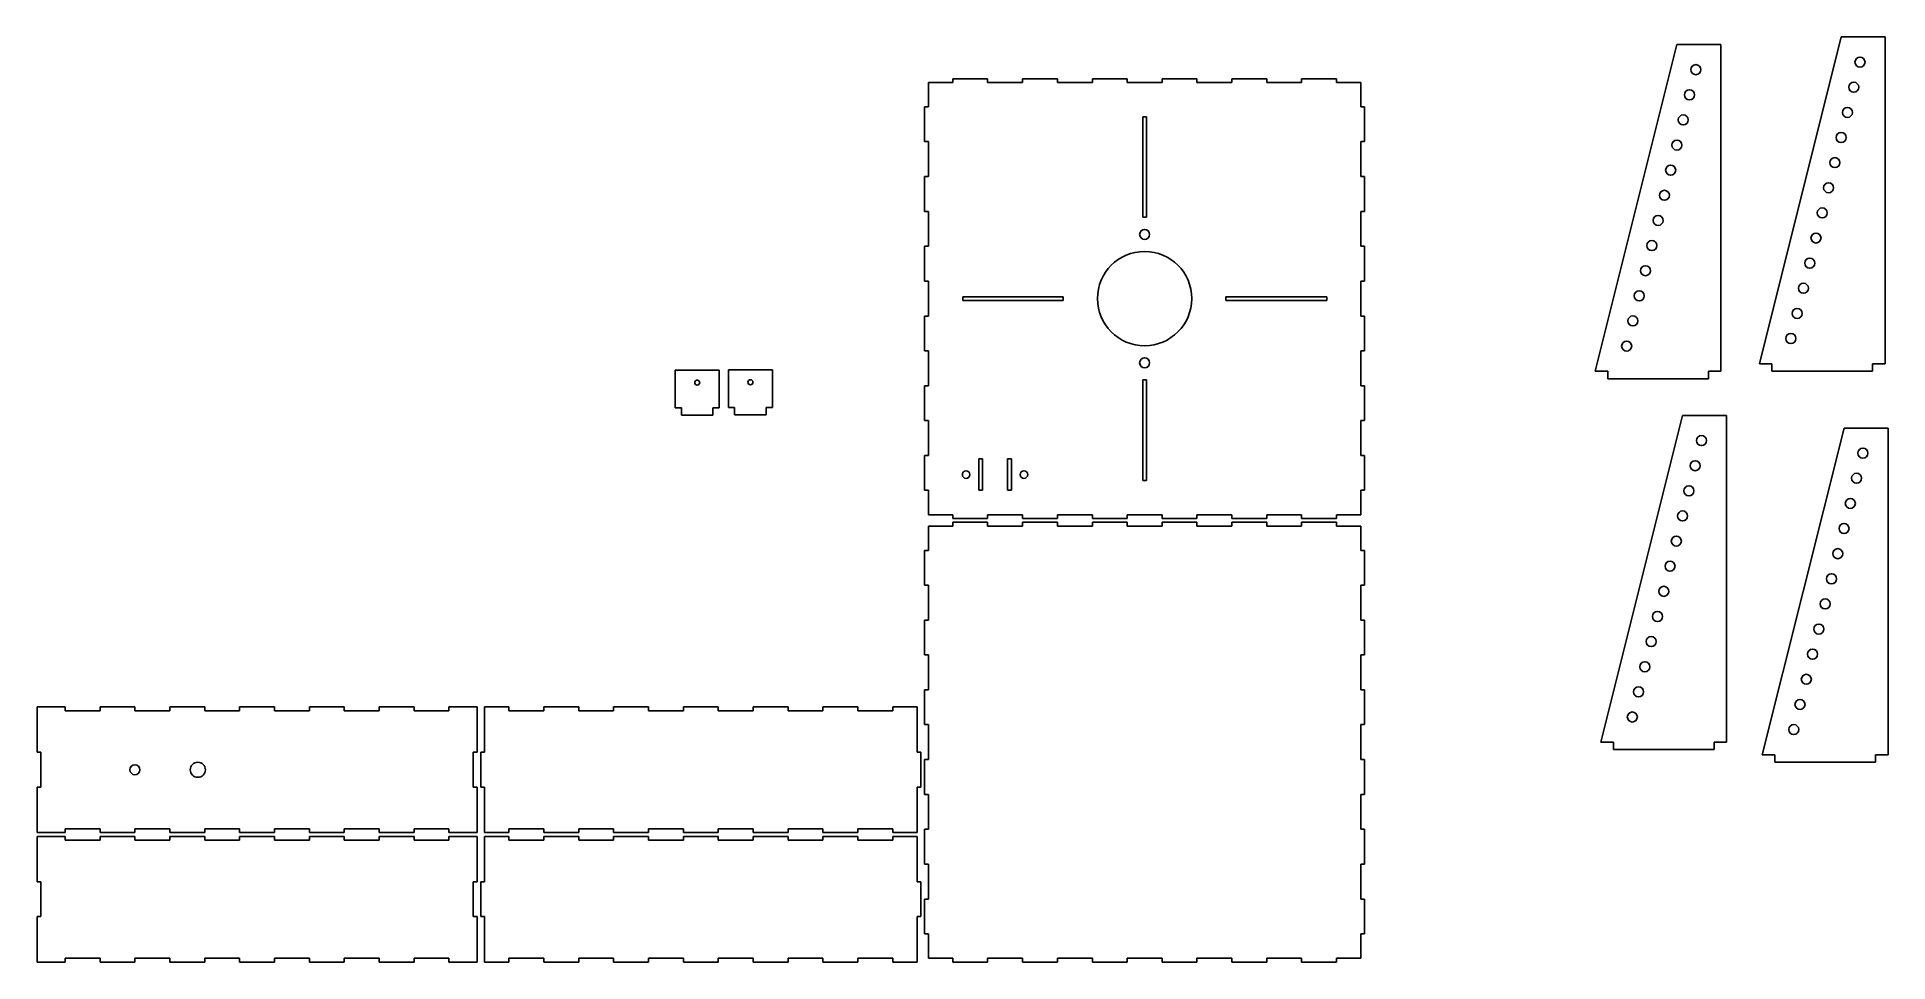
# Model space of a CAD drawing. Header units: millimetres. Extents: x 0 to 1472, y 3 to 739.
import ezdxf

# ---------------------------------------------------------------- set-up
doc = ezdxf.new("R2010")
doc.units = ezdxf.units.MM
doc.header["$MEASUREMENT"] = 0
doc.layers.get('0').update_dxf_attribs({"linetype": 'CONTINUOUS'})
for name, color, linetype in [('back_outsideCutPath', 7, 'CONTINUOUS'), ('bottom_outsideCutPath', 7, 'CONTINUOUS'), ('front_outsideCutPath', 7, 'CONTINUOUS'), ('left_outsideCutPath', 7, 'CONTINUOUS'), ('right_outsideCutPath', 7, 'CONTINUOUS'), ('top_outsideCutPath', 7, 'CONTINUOUS')]:
    doc.layers.add(name, color=color, linetype=linetype)

msp = doc.modelspace()

# ---------------------------------------------------------------- linework, layer by layer
at = {"linetype": 'Continuous'}
for p, q in [((1435, 739.2), (1370, 479.2)), ((1470, 739.2), (1435, 739.2)), ((1470, 739.2), (1435, 739.2)), ((1470, 719.2), (1470, 739.2)), ((1304.4, 733.2), (1239.4, 473.2)), ((1339.4, 733.2), (1304.4, 733.2)), ((1339.4, 733.2), (1304.4, 733.2)), ((1339.4, 713.2), (1339.4, 733.2)), ((1339.4, 693.2), (1339.4, 713.2)), ((1470, 699.2), (1470, 719.2)), ((1339.4, 673.2), (1339.4, 693.2)), ((1470, 679.2), (1470, 699.2)), ((1470, 659.2), (1470, 679.2)), ((879.5, 595.7), (879.5, 675.7)), ((882.5, 595.7), (882.5, 675.7)), ((1339.4, 653.2), (1339.4, 673.2)), ((1339.4, 633.2), (1339.4, 653.2)), ((1470, 639.2), (1470, 659.2)), ((1339.4, 613.2), (1339.4, 633.2)), ((1470, 619.2), (1470, 639.2)), ((1470, 599.2), (1470, 619.2)), ((1339.4, 593.2), (1339.4, 613.2)), ((1339.4, 573.2), (1339.4, 593.2)), ((1470, 579.2), (1470, 599.2)), ((1470, 559.2), (1470, 579.2)), ((1339.4, 553.2), (1339.4, 573.2)), ((1339.4, 533.2), (1339.4, 553.2)), ((1470, 539.2), (1470, 559.2)), ((816.3, 532.5), (736.3, 532.5)), ((945.7, 532.5), (1025.8, 532.5)), ((1339.4, 513.2), (1339.4, 533.2)), ((1470, 519.2), (1470, 539.2)), ((816.3, 529.5), (736.3, 529.5)), ((945.7, 529.5), (1025.8, 529.5)), ((1470, 499.2), (1470, 519.2)), ((1339.4, 493.2), (1339.4, 513.2)), ((1339.4, 473.2), (1339.4, 493.2)), ((1470, 479.2), (1470, 499.2)), ((507.6, 469.1), (507.6, 474.1)), ((507.6, 474.1), (542.6, 474.1)), ((542.6, 474.1), (542.6, 464.1)), ((549.9, 469.4), (549.9, 474.4)), ((549.9, 474.4), (584.9, 474.4)), ((584.9, 474.4), (584.9, 464.4)), ((1249.4, 473.2), (1239.4, 473.2)), ((1249.4, 467.2), (1249.4, 473.2)), ((1329.4, 467.2), (1329.4, 473.2)), ((1329.4, 473.2), (1339.4, 473.2)), ((1380, 479.2), (1370, 479.2)), ((1380, 473.2), (1380, 479.2)), ((1460, 473.2), (1380, 473.2)), ((1420, 473.2), (1460, 473.2)), ((1460, 473.2), (1460, 479.2)), ((1460, 479.2), (1470, 479.2)), ((507.6, 464.1), (507.6, 469.1)), ((507.6, 444.1), (507.6, 464.1)), ((542.6, 444.1), (542.6, 464.1)), ((549.9, 464.4), (549.9, 469.4)), ((549.9, 444.4), (549.9, 464.4)), ((584.9, 444.4), (584.9, 464.4)), ((879.5, 466.3), (879.5, 386.3)), ((882.5, 466.3), (882.5, 386.3)), ((1329.4, 467.2), (1249.4, 467.2)), ((1289.4, 467.2), (1329.4, 467.2)), ((512.6, 444.1), (507.6, 444.1)), ((512.6, 441.1), (512.6, 444.1)), ((537.6, 444.1), (537.6, 441.1)), ((537.6, 444.1), (542.6, 444.1)), ((554.9, 444.4), (549.9, 444.4)), ((554.9, 441.4), (554.9, 444.4)), ((579.9, 444.4), (579.9, 441.4)), ((579.9, 444.4), (584.9, 444.4)), ((512.6, 441.1), (512.6, 438.1)), ((512.6, 438.1), (537.6, 438.1)), ((537.6, 438.1), (537.6, 441.1)), ((554.9, 441.4), (554.9, 438.4)), ((554.9, 438.4), (579.9, 438.4)), ((579.9, 438.4), (579.9, 441.4)), ((1308.9, 438), (1243.9, 178)), ((1343.9, 438), (1308.9, 438)), ((1343.9, 438), (1308.9, 438)), ((1343.9, 418), (1343.9, 438)), ((1437.3, 428), (1372.3, 168)), ((1472.3, 428), (1437.3, 428)), ((1472.3, 428), (1437.3, 428)), ((1472.3, 408), (1472.3, 428)), ((1343.9, 398), (1343.9, 418)), ((749, 378.4), (749, 403.4)), ((749, 403.4), (752, 403.4)), ((752, 403.4), (752, 378.4)), ((772, 378.4), (772, 403.4)), ((772, 403.4), (775, 403.4)), ((775, 403.4), (775, 378.4)), ((1343.9, 378), (1343.9, 398)), ((1472.3, 388), (1472.3, 408)), ((1472.3, 368), (1472.3, 388)), ((752, 378.4), (749, 378.4)), ((775, 378.4), (772, 378.4)), ((1343.9, 358), (1343.9, 378)), ((1343.9, 338), (1343.9, 358)), ((1472.3, 348), (1472.3, 368)), ((1472.3, 328), (1472.3, 348)), ((1343.9, 318), (1343.9, 338)), ((1472.3, 308), (1472.3, 328)), ((1343.9, 298), (1343.9, 318)), ((1343.9, 278), (1343.9, 298)), ((1472.3, 288), (1472.3, 308)), ((1472.3, 268), (1472.3, 288)), ((1343.9, 258), (1343.9, 278)), ((1472.3, 248), (1472.3, 268)), ((1343.9, 238), (1343.9, 258)), ((1343.9, 218), (1343.9, 238)), ((1472.3, 228), (1472.3, 248)), ((1472.3, 208), (1472.3, 228)), ((1343.9, 198), (1343.9, 218)), ((1472.3, 188), (1472.3, 208)), ((1343.9, 178), (1343.9, 198)), ((1253.9, 178), (1243.9, 178)), ((1253.9, 172), (1253.9, 178)), ((1333.9, 172), (1333.9, 178)), ((1333.9, 178), (1343.9, 178)), ((1472.3, 168), (1472.3, 188)), ((1333.9, 172), (1253.9, 172)), ((1293.9, 172), (1333.9, 172)), ((1382.3, 168), (1372.3, 168)), ((1382.3, 162), (1382.3, 168)), ((1462.3, 162), (1382.3, 162)), ((1422.3, 162), (1462.3, 162)), ((1462.3, 162), (1462.3, 168)), ((1462.3, 168), (1472.3, 168))]:
    msp.add_line(p, q, dxfattribs=at)
for centre, radius in [((1450, 719.2), 4), ((1319.4, 713.2), 4), ((1314.4, 693.2), 4), ((1445, 699.2), 4), ((1440, 679.2), 4), ((1309.4, 673.2), 4), ((1435, 659.2), 4), ((1304.4, 653.2), 4), ((1299.4, 633.2), 4), ((1430, 639.2), 4), ((1425, 619.2), 4), ((1294.4, 613.2), 4), ((1289.4, 593.2), 4), ((1420, 599.2), 4), ((881, 582.1), 4), ((1284.4, 573.2), 4), ((1415, 579.2), 4), ((881, 531), 37.5), ((1410, 559.2), 4), ((1279.4, 553.2), 4), ((1274.4, 533.2), 4), ((1405, 539.2), 4), ((1269.4, 513.2), 4), ((1400, 519.2), 4), ((1395, 499.2), 4), ((1264.4, 493.2), 4), ((881, 479.9), 4), ((525.1, 464.1), 2), ((567.4, 464.4), 2), ((1323.9, 418), 4), ((1318.9, 398), 4), ((1452.3, 408), 4), ((739, 390.9), 3), ((785, 390.9), 3), ((1447.3, 388), 4), ((1313.9, 378), 4), ((1442.3, 368), 4), ((1308.9, 358), 4), ((1303.9, 338), 4), ((1437.3, 348), 4), ((1432.3, 328), 4), ((1298.9, 318), 4), ((1427.3, 308), 4), ((1293.9, 298), 4), ((1288.9, 278), 4), ((1422.3, 288), 4), ((1417.3, 268), 4), ((1283.9, 258), 4), ((1412.3, 248), 4), ((1278.9, 238), 4), ((1273.9, 218), 4), ((1407.3, 228), 4), ((1402.3, 208), 4), ((1268.9, 198), 4), ((1397.3, 188), 4), ((127.9, 156), 6), ((77.9, 156), 4)]:
    msp.add_circle(centre, radius, dxfattribs=at)
at = {"layer": 'back_outsideCutPath'}
for p, q in [((0, 206), (0, 169.9)), ((22.4, 206), (0, 206)), ((22.4, 203), (22.4, 206)), ((50.1, 203), (22.4, 203)), ((77.9, 206), (50.1, 206)), ((50.1, 206), (50.1, 203)), ((77.9, 203), (77.9, 206)), ((105.6, 203), (77.9, 203)), ((133.4, 206), (105.6, 206)), ((105.6, 206), (105.6, 203)), ((133.4, 203), (133.4, 206)), ((161.1, 203), (133.4, 203)), ((188.9, 206), (161.1, 206)), ((161.1, 206), (161.1, 203)), ((188.9, 203), (188.9, 206)), ((216.6, 203), (188.9, 203)), ((244.4, 206), (216.6, 206)), ((216.6, 206), (216.6, 203)), ((244.4, 203), (244.4, 206)), ((272.1, 203), (244.4, 203)), ((299.9, 206), (272.1, 206)), ((272.1, 206), (272.1, 203)), ((299.9, 203), (299.9, 206)), ((327.6, 203), (299.9, 203)), ((350, 206), (327.6, 206)), ((327.6, 206), (327.6, 203)), ((350, 197.6), (350, 206)), ((350, 169.9), (350, 197.6)), ((0, 169.9), (3, 169.9)), ((3, 169.9), (3, 142.1)), ((347, 142.1), (347, 169.9)), ((347, 169.9), (350, 169.9)), ((3, 142.1), (0, 142.1)), ((0, 142.1), (0, 114.4)), ((350, 142.1), (347, 142.1)), ((350, 106), (350, 142.1)), ((0, 114.4), (0, 106)), ((0, 106), (22.4, 106)), ((22.4, 106), (22.4, 109)), ((22.4, 109), (50.1, 109)), ((50.1, 109), (50.1, 106)), ((50.1, 106), (77.9, 106)), ((77.9, 106), (77.9, 109)), ((77.9, 109), (105.6, 109)), ((105.6, 109), (105.6, 106)), ((105.6, 106), (133.4, 106)), ((133.4, 106), (133.4, 109)), ((133.4, 109), (161.1, 109)), ((161.1, 109), (161.1, 106)), ((161.1, 106), (188.9, 106)), ((188.9, 106), (188.9, 109)), ((188.9, 109), (216.6, 109)), ((216.6, 109), (216.6, 106)), ((216.6, 106), (244.4, 106)), ((244.4, 106), (244.4, 109)), ((244.4, 109), (272.1, 109)), ((272.1, 109), (272.1, 106)), ((272.1, 106), (299.9, 106)), ((299.9, 106), (299.9, 109)), ((299.9, 109), (327.6, 109)), ((327.6, 109), (327.6, 106)), ((327.6, 106), (350, 106))]:
    msp.add_line(p, q, dxfattribs=at)
at = {"layer": 'bottom_outsideCutPath'}
for p, q in [((709, 703), (709, 683.6)), ((728.4, 703), (709, 703)), ((756.1, 706), (728.4, 706)), ((728.4, 706), (728.4, 703)), ((756.1, 703), (756.1, 706)), ((783.9, 703), (756.1, 703)), ((811.6, 706), (783.9, 706)), ((783.9, 706), (783.9, 703)), ((811.6, 703), (811.6, 706)), ((839.4, 703), (811.6, 703)), ((867.1, 706), (839.4, 706)), ((839.4, 706), (839.4, 703)), ((867.1, 703), (867.1, 706)), ((894.9, 703), (867.1, 703)), ((922.6, 706), (894.9, 706)), ((894.9, 706), (894.9, 703)), ((922.6, 703), (922.6, 706)), ((950.4, 703), (922.6, 703)), ((978.1, 706), (950.4, 706)), ((950.4, 706), (950.4, 703)), ((978.1, 703), (978.1, 706)), ((1005.9, 703), (978.1, 703)), ((1033.6, 706), (1005.9, 706)), ((1005.9, 706), (1005.9, 703)), ((1033.6, 703), (1033.6, 706)), ((1053, 703), (1033.6, 703)), ((1053, 683.6), (1053, 703)), ((709, 683.6), (706, 683.6)), ((706, 683.6), (706, 655.9)), ((1056, 683.6), (1053, 683.6)), ((1056, 655.9), (1056, 683.6)), ((882.5, 675.7), (879.5, 675.7)), ((706, 655.9), (709, 655.9)), ((709, 655.9), (709, 628.1)), ((1053, 628.1), (1053, 655.9)), ((1053, 655.9), (1056, 655.9)), ((709, 628.1), (706, 628.1)), ((706, 628.1), (706, 600.4)), ((1056, 628.1), (1053, 628.1)), ((1056, 600.4), (1056, 628.1)), ((706, 600.4), (709, 600.4)), ((709, 600.4), (709, 572.6)), ((882.5, 595.7), (879.5, 595.7)), ((1053, 572.6), (1053, 600.4)), ((1053, 600.4), (1056, 600.4)), ((709, 572.6), (706, 572.6)), ((706, 572.6), (706, 544.9)), ((1056, 572.6), (1053, 572.6)), ((1056, 544.9), (1056, 572.6)), ((706, 544.9), (709, 544.9)), ((709, 544.9), (709, 517.1)), ((1053, 517.1), (1053, 544.9)), ((1053, 544.9), (1056, 544.9)), ((736.3, 532.5), (736.3, 529.5)), ((816.3, 532.5), (816.3, 529.5)), ((945.7, 529.5), (945.7, 532.5)), ((1025.8, 529.5), (1025.8, 532.5)), ((709, 517.1), (706, 517.1)), ((706, 517.1), (706, 489.4)), ((1056, 517.1), (1053, 517.1)), ((1056, 489.4), (1056, 517.1)), ((706, 489.4), (709, 489.4)), ((709, 489.4), (709, 461.6)), ((1053, 461.6), (1053, 489.4)), ((1053, 489.4), (1056, 489.4)), ((709, 461.6), (706, 461.6)), ((706, 461.6), (706, 433.9)), ((879.5, 466.3), (882.5, 466.3)), ((1056, 461.6), (1053, 461.6)), ((1056, 433.9), (1056, 461.6)), ((706, 433.9), (709, 433.9)), ((709, 433.9), (709, 406.1)), ((1053, 406.1), (1053, 433.9)), ((1053, 433.9), (1056, 433.9)), ((709, 406.1), (706, 406.1)), ((706, 406.1), (706, 378.4)), ((1056, 406.1), (1053, 406.1)), ((1056, 378.4), (1056, 406.1)), ((879.5, 386.3), (882.5, 386.3)), ((706, 378.4), (709, 378.4)), ((709, 378.4), (709, 359)), ((1053, 359), (1053, 378.4)), ((1053, 378.4), (1056, 378.4)), ((709, 359), (728.4, 359)), ((728.4, 359), (728.4, 356)), ((728.4, 356), (756.1, 356)), ((756.1, 356), (756.1, 359)), ((756.1, 359), (783.9, 359)), ((783.9, 359), (783.9, 356)), ((783.9, 356), (811.6, 356)), ((811.6, 356), (811.6, 359)), ((811.6, 359), (839.4, 359)), ((839.4, 359), (839.4, 356)), ((839.4, 356), (867.1, 356)), ((867.1, 356), (867.1, 359)), ((867.1, 359), (894.9, 359)), ((894.9, 359), (894.9, 356)), ((894.9, 356), (922.6, 356)), ((922.6, 356), (922.6, 359)), ((922.6, 359), (950.4, 359)), ((950.4, 359), (950.4, 356)), ((950.4, 356), (978.1, 356)), ((978.1, 356), (978.1, 359)), ((978.1, 359), (1005.9, 359)), ((1005.9, 359), (1005.9, 356)), ((1005.9, 356), (1033.6, 356)), ((1033.6, 356), (1033.6, 359)), ((1033.6, 359), (1053, 359))]:
    msp.add_line(p, q, dxfattribs=at)
at = {"layer": 'front_outsideCutPath'}
for p, q in [((0, 103), (0, 66.9)), ((22.4, 103), (0, 103)), ((22.4, 100), (22.4, 103)), ((50.1, 100), (22.4, 100)), ((77.9, 103), (50.1, 103)), ((50.1, 103), (50.1, 100)), ((77.9, 100), (77.9, 103)), ((105.6, 100), (77.9, 100)), ((133.4, 103), (105.6, 103)), ((105.6, 103), (105.6, 100)), ((133.4, 100), (133.4, 103)), ((161.1, 100), (133.4, 100)), ((188.9, 103), (161.1, 103)), ((161.1, 103), (161.1, 100)), ((188.9, 100), (188.9, 103)), ((216.6, 100), (188.9, 100)), ((244.4, 103), (216.6, 103)), ((216.6, 103), (216.6, 100)), ((244.4, 100), (244.4, 103)), ((272.1, 100), (244.4, 100)), ((299.9, 103), (272.1, 103)), ((272.1, 103), (272.1, 100)), ((299.9, 100), (299.9, 103)), ((327.6, 100), (299.9, 100)), ((350, 103), (327.6, 103)), ((327.6, 103), (327.6, 100)), ((350, 94.6), (350, 103)), ((350, 66.9), (350, 94.6)), ((0, 66.9), (3, 66.9)), ((3, 66.9), (3, 39.1)), ((347, 39.1), (347, 66.9)), ((347, 66.9), (350, 66.9)), ((3, 39.1), (0, 39.1)), ((0, 39.1), (0, 11.4)), ((350, 39.1), (347, 39.1)), ((350, 3), (350, 39.1)), ((0, 11.4), (0, 3)), ((0, 3), (22.4, 3)), ((22.4, 3), (22.4, 6)), ((22.4, 6), (50.1, 6)), ((50.1, 6), (50.1, 3)), ((50.1, 3), (77.9, 3)), ((77.9, 3), (77.9, 6)), ((77.9, 6), (105.6, 6)), ((105.6, 6), (105.6, 3)), ((105.6, 3), (133.4, 3)), ((133.4, 3), (133.4, 6)), ((133.4, 6), (161.1, 6)), ((161.1, 6), (161.1, 3)), ((161.1, 3), (188.9, 3)), ((188.9, 3), (188.9, 6)), ((188.9, 6), (216.6, 6)), ((216.6, 6), (216.6, 3)), ((216.6, 3), (244.4, 3)), ((244.4, 3), (244.4, 6)), ((244.4, 6), (272.1, 6)), ((272.1, 6), (272.1, 3)), ((272.1, 3), (299.9, 3)), ((299.9, 3), (299.9, 6)), ((299.9, 6), (327.6, 6)), ((327.6, 6), (327.6, 3)), ((327.6, 3), (350, 3))]:
    msp.add_line(p, q, dxfattribs=at)
at = {"layer": 'left_outsideCutPath'}
for p, q in [((356, 103), (356, 66.9)), ((375.4, 103), (356, 103)), ((375.4, 100), (375.4, 103)), ((403.1, 100), (375.4, 100)), ((430.9, 103), (403.1, 103)), ((403.1, 103), (403.1, 100)), ((430.9, 100), (430.9, 103)), ((458.6, 100), (430.9, 100)), ((486.4, 103), (458.6, 103)), ((458.6, 103), (458.6, 100)), ((486.4, 100), (486.4, 103)), ((514.1, 100), (486.4, 100)), ((541.9, 103), (514.1, 103)), ((514.1, 103), (514.1, 100)), ((541.9, 100), (541.9, 103)), ((569.6, 100), (541.9, 100)), ((597.4, 103), (569.6, 103)), ((569.6, 103), (569.6, 100)), ((597.4, 100), (597.4, 103)), ((625.1, 100), (597.4, 100)), ((652.9, 103), (625.1, 103)), ((625.1, 103), (625.1, 100)), ((652.9, 100), (652.9, 103)), ((680.6, 100), (652.9, 100)), ((700, 103), (680.6, 103)), ((680.6, 103), (680.6, 100)), ((700, 94.6), (700, 103)), ((700, 66.9), (700, 94.6)), ((356, 66.9), (353, 66.9)), ((353, 66.9), (353, 39.1)), ((703, 66.9), (700, 66.9)), ((703, 39.1), (703, 66.9)), ((353, 39.1), (356, 39.1)), ((356, 39.1), (356, 11.4)), ((700, 3), (700, 39.1)), ((700, 39.1), (703, 39.1)), ((356, 11.4), (356, 3)), ((356, 3), (375.4, 3)), ((375.4, 3), (375.4, 6)), ((375.4, 6), (403.1, 6)), ((403.1, 6), (403.1, 3)), ((403.1, 3), (430.9, 3)), ((430.9, 3), (430.9, 6)), ((430.9, 6), (458.6, 6)), ((458.6, 6), (458.6, 3)), ((458.6, 3), (486.4, 3)), ((486.4, 3), (486.4, 6)), ((486.4, 6), (514.1, 6)), ((514.1, 6), (514.1, 3)), ((514.1, 3), (541.9, 3)), ((541.9, 3), (541.9, 6)), ((541.9, 6), (569.6, 6)), ((569.6, 6), (569.6, 3)), ((569.6, 3), (597.4, 3)), ((597.4, 3), (597.4, 6)), ((597.4, 6), (625.1, 6)), ((625.1, 6), (625.1, 3)), ((625.1, 3), (652.9, 3)), ((652.9, 3), (652.9, 6)), ((652.9, 6), (680.6, 6)), ((680.6, 6), (680.6, 3)), ((680.6, 3), (700, 3))]:
    msp.add_line(p, q, dxfattribs=at)
at = {"layer": 'right_outsideCutPath'}
for p, q in [((356, 206), (356, 169.9)), ((375.4, 206), (356, 206)), ((375.4, 203), (375.4, 206)), ((403.1, 203), (375.4, 203)), ((430.9, 206), (403.1, 206)), ((403.1, 206), (403.1, 203)), ((430.9, 203), (430.9, 206)), ((458.6, 203), (430.9, 203)), ((486.4, 206), (458.6, 206)), ((458.6, 206), (458.6, 203)), ((486.4, 203), (486.4, 206)), ((514.1, 203), (486.4, 203)), ((541.9, 206), (514.1, 206)), ((514.1, 206), (514.1, 203)), ((541.9, 203), (541.9, 206)), ((569.6, 203), (541.9, 203)), ((597.4, 206), (569.6, 206)), ((569.6, 206), (569.6, 203)), ((597.4, 203), (597.4, 206)), ((625.1, 203), (597.4, 203)), ((652.9, 206), (625.1, 206)), ((625.1, 206), (625.1, 203)), ((652.9, 203), (652.9, 206)), ((680.6, 203), (652.9, 203)), ((700, 206), (680.6, 206)), ((680.6, 206), (680.6, 203)), ((700, 197.6), (700, 206)), ((700, 169.9), (700, 197.6)), ((356, 169.9), (353, 169.9)), ((353, 169.9), (353, 142.1)), ((703, 169.9), (700, 169.9)), ((703, 142.1), (703, 169.9)), ((353, 142.1), (356, 142.1)), ((356, 142.1), (356, 114.4)), ((700, 106), (700, 142.1)), ((700, 142.1), (703, 142.1)), ((356, 114.4), (356, 106)), ((356, 106), (375.4, 106)), ((375.4, 106), (375.4, 109)), ((375.4, 109), (403.1, 109)), ((403.1, 109), (403.1, 106)), ((403.1, 106), (430.9, 106)), ((430.9, 106), (430.9, 109)), ((430.9, 109), (458.6, 109)), ((458.6, 109), (458.6, 106)), ((458.6, 106), (486.4, 106)), ((486.4, 106), (486.4, 109)), ((486.4, 109), (514.1, 109)), ((514.1, 109), (514.1, 106)), ((514.1, 106), (541.9, 106)), ((541.9, 106), (541.9, 109)), ((541.9, 109), (569.6, 109)), ((569.6, 109), (569.6, 106)), ((569.6, 106), (597.4, 106)), ((597.4, 106), (597.4, 109)), ((597.4, 109), (625.1, 109)), ((625.1, 109), (625.1, 106)), ((625.1, 106), (652.9, 106)), ((652.9, 106), (652.9, 109)), ((652.9, 109), (680.6, 109)), ((680.6, 109), (680.6, 106)), ((680.6, 106), (700, 106))]:
    msp.add_line(p, q, dxfattribs=at)
at = {"layer": 'top_outsideCutPath'}
for p, q in [((709, 350), (709, 330.6)), ((728.4, 350), (709, 350)), ((756.1, 353), (728.4, 353)), ((728.4, 353), (728.4, 350)), ((756.1, 350), (756.1, 353)), ((783.9, 350), (756.1, 350)), ((811.6, 353), (783.9, 353)), ((783.9, 353), (783.9, 350)), ((811.6, 350), (811.6, 353)), ((839.4, 350), (811.6, 350)), ((867.1, 353), (839.4, 353)), ((839.4, 353), (839.4, 350)), ((867.1, 350), (867.1, 353)), ((894.9, 350), (867.1, 350)), ((922.6, 353), (894.9, 353)), ((894.9, 353), (894.9, 350)), ((922.6, 350), (922.6, 353)), ((950.4, 350), (922.6, 350)), ((978.1, 353), (950.4, 353)), ((950.4, 353), (950.4, 350)), ((978.1, 350), (978.1, 353)), ((1005.9, 350), (978.1, 350)), ((1033.6, 353), (1005.9, 353)), ((1005.9, 353), (1005.9, 350)), ((1033.6, 350), (1033.6, 353)), ((1053, 350), (1033.6, 350)), ((1053, 330.6), (1053, 350)), ((709, 330.6), (706, 330.6)), ((706, 330.6), (706, 302.9)), ((1056, 330.6), (1053, 330.6)), ((1056, 302.9), (1056, 330.6)), ((706, 302.9), (709, 302.9)), ((709, 302.9), (709, 275.1)), ((1053, 275.1), (1053, 302.9)), ((1053, 302.9), (1056, 302.9)), ((709, 275.1), (706, 275.1)), ((706, 275.1), (706, 247.4)), ((1056, 275.1), (1053, 275.1)), ((1056, 247.4), (1056, 275.1)), ((706, 247.4), (709, 247.4)), ((709, 247.4), (709, 219.6)), ((1053, 219.6), (1053, 247.4)), ((1053, 247.4), (1056, 247.4)), ((709, 219.6), (706, 219.6)), ((706, 219.6), (706, 191.9)), ((1056, 219.6), (1053, 219.6)), ((1056, 191.9), (1056, 219.6)), ((706, 191.9), (709, 191.9)), ((709, 191.9), (709, 164.1)), ((1053, 164.1), (1053, 191.9)), ((1053, 191.9), (1056, 191.9)), ((709, 164.1), (706, 164.1)), ((706, 164.1), (706, 136.4)), ((1056, 164.1), (1053, 164.1)), ((1056, 136.4), (1056, 164.1)), ((706, 136.4), (709, 136.4)), ((709, 136.4), (709, 108.6)), ((1053, 108.6), (1053, 136.4)), ((1053, 136.4), (1056, 136.4)), ((709, 108.6), (706, 108.6)), ((706, 108.6), (706, 80.9)), ((1056, 108.6), (1053, 108.6)), ((1056, 80.9), (1056, 108.6)), ((706, 80.9), (709, 80.9)), ((709, 80.9), (709, 53.1)), ((1053, 53.1), (1053, 80.9)), ((1053, 80.9), (1056, 80.9)), ((709, 53.1), (706, 53.1)), ((706, 53.1), (706, 25.4)), ((1056, 53.1), (1053, 53.1)), ((1056, 25.4), (1056, 53.1)), ((706, 25.4), (709, 25.4)), ((709, 25.4), (709, 6)), ((1053, 6), (1053, 25.4)), ((1053, 25.4), (1056, 25.4)), ((709, 6), (728.4, 6)), ((728.4, 6), (728.4, 3)), ((728.4, 3), (756.1, 3)), ((756.1, 3), (756.1, 6)), ((756.1, 6), (783.9, 6)), ((783.9, 6), (783.9, 3)), ((783.9, 3), (811.6, 3)), ((811.6, 3), (811.6, 6)), ((811.6, 6), (839.4, 6)), ((839.4, 6), (839.4, 3)), ((839.4, 3), (867.1, 3)), ((867.1, 3), (867.1, 6)), ((867.1, 6), (894.9, 6)), ((894.9, 6), (894.9, 3)), ((894.9, 3), (922.6, 3)), ((922.6, 3), (922.6, 6)), ((922.6, 6), (950.4, 6)), ((950.4, 6), (950.4, 3)), ((950.4, 3), (978.1, 3)), ((978.1, 3), (978.1, 6)), ((978.1, 6), (1005.9, 6)), ((1005.9, 6), (1005.9, 3)), ((1005.9, 3), (1033.6, 3)), ((1033.6, 3), (1033.6, 6)), ((1033.6, 6), (1053, 6))]:
    msp.add_line(p, q, dxfattribs=at)

doc.saveas('drawing.dxf')
